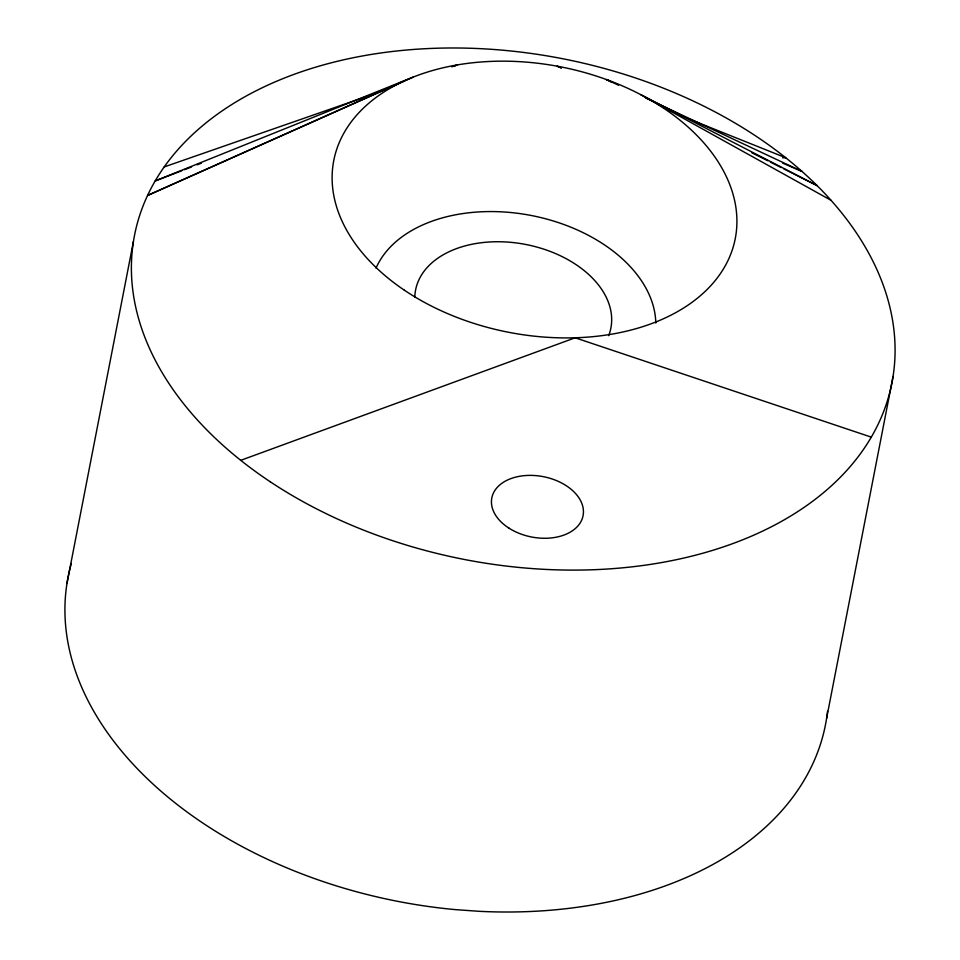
<?xml version="1.0" encoding="UTF-8"?>
<svg xmlns="http://www.w3.org/2000/svg" width="960" height="960" viewBox="0 0 960 960"><rect width="100%" height="100%" fill="white"/><g stroke="black" fill="none" stroke-linecap="round" stroke-linejoin="round"><path stroke-width="1.44" d="M66.96 583.464L133.416 241.548M826.584 718.452L893.04 376.536M403.38 81.336L147.54 195.492L413.316 77.052L155.16 180.96L181.752 170.748M184.548 169.668L191.544 166.98M197.148 164.832L201.336 163.224M454.644 65.964L457.44 64.884L451.776 66.864M240.744 460.332L575.16 337.788L871.296 437.136M164.196 166.932L368.196 95.94M782.724 157.8L785.724 157.752L688.752 118.908M561.3 67.836L557.136 66.18L561.264 67.944M782.724 163.14L801.984 171.42L645.552 97.92M618.588 85.248L606.456 79.548L611.784 82.236M751.776 152.724L767.772 160.776M770.436 162.12L781.104 167.484M783.768 168.828L817.104 185.616L640.632 94.584L831.024 200.304M376.02 268.104A144.072 95.28 11 0 1 531.84 215.604A144.072 95.28 11 0 1 655.8 323.076M414.792 297.264A99.48 65.784 11 0 1 526.296 244.572A99.48 65.784 11 0 1 608.664 335.652M827.556 711.216A385.824 255.156 11 0 1 479.196 911.316L455.244 909.612A385.824 255.156 11 0 1 71.328 563.532M404.364 290.196A204.516 135.252 11 0 0 733.836 244.752A204.516 135.252 11 0 0 465.348 63.672A204.516 135.252 11 0 0 404.364 290.196M270.192 481.74A385.824 255.156 11 0 0 889.812 392.244A385.824 255.156 11 0 0 379.68 53.148A385.824 255.156 11 0 0 270.192 481.74M509.052 528.204A46.476 30.732 11 0 0 582.984 516.108A46.476 30.732 11 0 0 520.296 476.16A46.476 30.732 11 0 0 509.052 528.204"/></g></svg>
